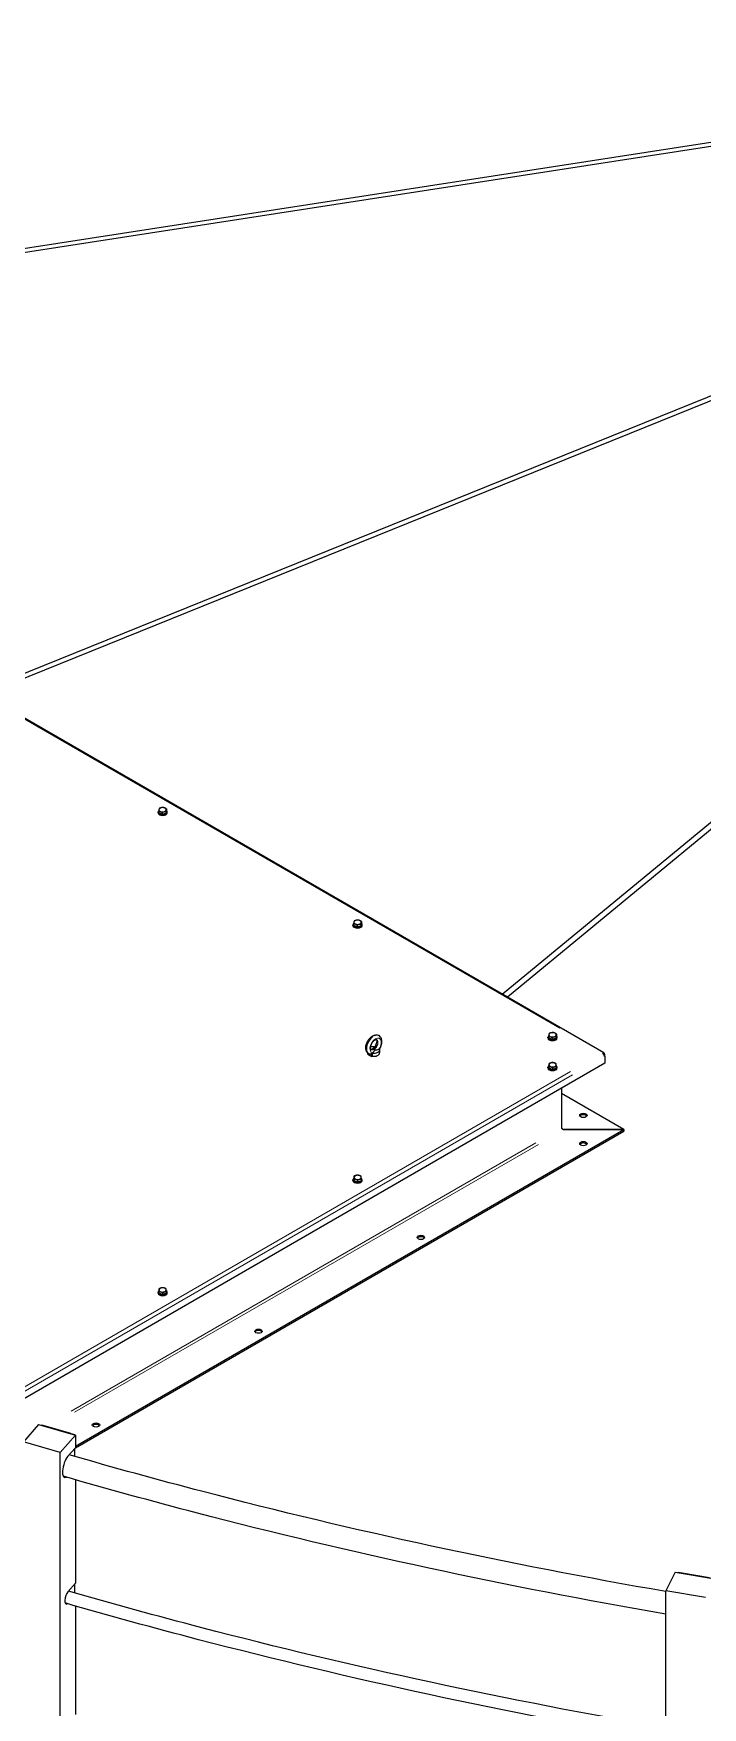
# Model space of a CAD drawing. Header units: millimetres. Extents: x 0 to 89100, y 0 to 63000.
# Drawn here: x 77381 to 78473, y 47721 to 50454 of the extents above; entities that cross this region are included whole.
import ezdxf

# ---------------------------------------------------------------- set-up
doc = ezdxf.new("R2010")
doc.units = ezdxf.units.MM
doc.header["$LTSCALE"] = 150
doc.layers.add('Visible', color=7, linetype='Continuous', lineweight=25)
doc.layers.add('Visible Narrow', color=7, linetype='Continuous', lineweight=18)

msp = doc.modelspace()

# ---------------------------------------------------------------- linework, layer by layer
at = {"layer": 'Visible'}
for p, q in [((74738.73, 49696.53), (79832.68, 50484.57)), ((79835.79, 50477.88), (74744.2, 49690.21)), ((77291.08, 49379.27), (79878.33, 50425.2)), ((79885.21, 50419.53), (77299.7, 49374.3)), ((78146, 48885.69), (79956.39, 50378.43)), ((79966.22, 50374.46), (78154.61, 48880.71)), ((78311.92, 48789.89), (76915.03, 49596.38)), ((77585.23, 49184.88), (77585.23, 49181.61)), ((77597.14, 49184.05), (77597.14, 49180.78)), ((77597.97, 49184.75), (77597.56, 49182.76)), ((77597.97, 49188.02), (77597.97, 49184.75)), ((77584.1, 49181.59), (77584.1, 49182.81)), ((77588, 49180.41), (77585.23, 49181.61)), ((77590.77, 49179.21), (77588, 49180.41)), ((77590.77, 49182.48), (77590.77, 49179.21)), ((77593.96, 49179.99), (77590.77, 49179.21)), ((77597.14, 49180.78), (77593.96, 49179.99)), ((77597.56, 49182.76), (77597.14, 49180.78)), ((77597.6, 49182.97), (77597.6, 49182.81)), ((77599.1, 49181.59), (77599.1, 49182.81)), ((77902.3, 48997.87), (77902.3, 48999.1)), ((77903.43, 49001.17), (77903.43, 48997.9)), ((77906.2, 48996.69), (77903.43, 48997.9)), ((77908.97, 48995.49), (77906.2, 48996.69)), ((77908.97, 48998.77), (77908.97, 48995.49)), ((77912.16, 48996.28), (77908.97, 48995.49)), ((77915.34, 48997.07), (77912.16, 48996.28)), ((77915.34, 49000.34), (77915.34, 48997.07)), ((77915.76, 48999.05), (77915.34, 48997.07)), ((77916.17, 49001.04), (77915.76, 48999.05)), ((77915.8, 48999.26), (77915.8, 48999.1)), ((77916.17, 49004.31), (77916.17, 49001.04)), ((77917.3, 48997.87), (77917.3, 48999.1)), ((77944.82, 48818.02), (77944.69, 48818.1)), ((78220.5, 48814.16), (78220.5, 48815.39)), ((78221.63, 48817.46), (78221.63, 48814.18)), ((78224.4, 48812.98), (78221.63, 48814.18)), ((78227.17, 48811.78), (78224.4, 48812.98)), ((78227.17, 48815.06), (78227.17, 48811.78)), ((78230.36, 48812.57), (78227.17, 48811.78)), ((78233.54, 48813.35), (78230.36, 48812.57)), ((78233.54, 48816.63), (78233.54, 48813.35)), ((78233.96, 48815.34), (78233.54, 48813.35)), ((78234.37, 48817.32), (78233.96, 48815.34)), ((78234, 48815.55), (78234, 48815.39)), ((78234.37, 48820.6), (78234.37, 48817.32)), ((78235.5, 48814.16), (78235.5, 48815.39)), ((77926.51, 48787.68), (77926.55, 48789.69)), ((77926.51, 48787.68), (77932.87, 48784)), ((77928.28, 48788.6), (77927.48, 48789.06)), ((77932.87, 48784), (77932.73, 48790.44)), ((77933.68, 48784.47), (77932.87, 48784)), ((77934.57, 48796.42), (77934.56, 48796.42)), ((77945.69, 48794.57), (77945.69, 48789.67)), ((77946.13, 48791.66), (77945.69, 48791.41)), ((77946.13, 48791.66), (77945.99, 48798.09)), ((78311.92, 48787.29), (78312.85, 48787.83)), ((78312.14, 48786.88), (78313.32, 48787.56)), ((78312.82, 48784.71), (78313.32, 48784.42)), ((78313.32, 48787.56), (78312.85, 48787.83)), ((78312.85, 48784.16), (78313.32, 48784.42)), ((78313.32, 48784.42), (78313.32, 48787.56)), ((78313.32, 48784.42), (78313.32, 48772.79)), ((78313.32, 48772.79), (77285.91, 48179.61)), ((78220.5, 48765.17), (78220.5, 48766.4)), ((78221.97, 48772.01), (78221.97, 48768.73)), ((78222, 48766.73), (78221.97, 48768.73)), ((78222, 48766.75), (78222, 48766.4)), ((78222.03, 48764.73), (78222, 48766.73)), ((78222.03, 48768.01), (78222.03, 48764.73)), ((78225.05, 48763.75), (78222.03, 48764.73)), ((78228.06, 48762.76), (78225.05, 48763.75)), ((78228.06, 48766.04), (78228.06, 48762.76)), ((78231.05, 48763.78), (78228.06, 48762.76)), ((78234.03, 48764.8), (78231.05, 48763.78)), ((78234.03, 48768.07), (78234.03, 48764.8)), ((78235.5, 48765.17), (78235.5, 48766.4)), ((78242.86, 48732.11), (78242.86, 48667.19)), ((78344.68, 48664.75), (78242.86, 48723.53)), ((77449.36, 48147.83), (78344.68, 48664.74)), ((78344.68, 48664.74), (78247.11, 48664.75)), ((78247.11, 48664.74), (78344.68, 48664.75)), ((78344.68, 48664.75), (78344.68, 48664.74)), ((78344.68, 48664.74), (78344.68, 48662.29)), ((77449.28, 48145.33), (78344.68, 48662.29)), ((77902.3, 48581.46), (77902.3, 48582.68)), ((77903.77, 48588.3), (77903.77, 48585.02)), ((77903.8, 48583.02), (77903.77, 48585.02)), ((77903.8, 48583.04), (77903.8, 48582.68)), ((77903.83, 48581.02), (77903.8, 48583.02)), ((77903.83, 48584.3), (77903.83, 48581.02)), ((77909.87, 48582.33), (77909.87, 48579.05)), ((77915.83, 48584.36), (77915.83, 48581.09)), ((77917.3, 48581.46), (77917.3, 48582.68)), ((77906.85, 48580.04), (77903.83, 48581.02)), ((77909.87, 48579.05), (77906.85, 48580.04)), ((77912.85, 48580.07), (77909.87, 48579.05)), ((77915.83, 48581.09), (77912.85, 48580.07)), ((77584.1, 48397.75), (77584.1, 48398.97)), ((77585.57, 48404.58), (77585.57, 48401.31)), ((77585.6, 48399.31), (77585.57, 48401.31)), ((77585.6, 48399.32), (77585.6, 48398.97)), ((77585.64, 48397.31), (77585.6, 48399.31)), ((77585.64, 48400.58), (77585.64, 48397.31)), ((77588.65, 48396.32), (77585.64, 48397.31)), ((77591.67, 48395.34), (77588.65, 48396.32)), ((77591.67, 48398.62), (77591.67, 48395.34)), ((77594.65, 48396.36), (77591.67, 48395.34)), ((77597.64, 48397.37), (77594.65, 48396.36)), ((77597.64, 48400.65), (77597.64, 48397.37)), ((77599.1, 48397.75), (77599.1, 48398.97)), ((77389.16, 48183.26), (77364.39, 48155.07)), ((77389.16, 48183.26), (77449.36, 48165.63)), ((77393.79, 48181.91), (77394.2, 48182.38)), ((77400.22, 48180.62), (77394.2, 48182.38)), ((77441.69, 48168.47), (77400.22, 48180.62)), ((77424.59, 48137.44), (77364.39, 48155.07)), ((77449.36, 48165.63), (77424.59, 48137.44)), ((77436.97, 48131.33), (77449.36, 48145.42)), ((77441.69, 48168.47), (77447.71, 48166.7)), ((77447.3, 48166.23), (77447.71, 48166.7)), ((77447.71, 48166.7), (77447.71, 48166.11)), ((77449.36, 48165.63), (77449.36, 48145.42)), ((77424.59, 47395.86), (77424.59, 48137.44)), ((77447.71, 48143.55), (77447.71, 48131.22)), ((77449.36, 48093.06), (77449.36, 47924.36)), ((78428.33, 47942.17), (78413.01, 47911.82)), ((78428.33, 47942.17), (78493.13, 47931.27)), ((78432.78, 47941.42), (78432.98, 47941.8)), ((78439.46, 47940.71), (78432.98, 47941.8)), ((78484.1, 47933.2), (78439.46, 47940.71)), ((77436.97, 47910.26), (77449.36, 47924.36)), ((77447.71, 47922.48), (77447.71, 47908.54)), ((78477.82, 47900.92), (78413.01, 47911.82)), ((78413.01, 47170.24), (78413.01, 47911.82)), ((77449.36, 47887.07), (77449.36, 47710.03))]:
    msp.add_line(p, q, dxfattribs=at)
for centre, major_axis, ratio, start_param, end_param in [((80147.07, 50348.97), (-6187.5, 0), 0.5773503, 6.0985564, 9.6081897), ((80147.07, 50348.97), (6112.5, 0), 0.5773503, 3.3458491, 6.2831853), ((77591.6, 49182.81), (7.5, 0), 0.5773503, 2.5754935, 6.8388121), ((77591.6, 49186.73), (-6, 0), 0.5773503, 6.1631016, 7.2102992), ((77591.6, 49186.73), (-6, 0), 0.5773503, 5.1159041, 6.1631016), ((77591.6, 49186.73), (-6, 0), 0.5773503, 0.9271139, 1.9743114), ((77591.6, 49186.73), (6, 0), 0.5773503, 0.9271139, 1.9743114), ((77591.6, 49186.73), (6, 0), 0.5773503, 5.1159041, 6.1631016), ((77591.6, 49186.73), (6, 0), 0.5773503, 6.1631016, 7.2102992), ((77591.6, 49181.59), (7.5, 0), 0.5773503, 3.1415927, 6.2831853), ((77591.6, 49182.81), (-6, 0), 0.5773503, 0.5122191, 1.3420087), ((77591.6, 49182.81), (-6, 0), 0.5773503, 1.5289442, 2.4196787), ((77591.6, 49182.81), (6, 0), 0.5773503, 6.0035196, 6.2831853), ((77909.8, 48999.1), (7.5, 0), 0.5773503, 2.5754935, 6.8388121), ((77909.8, 48997.87), (7.5, 0), 0.5773503, 3.1415927, 6.2831853), ((77909.8, 49003.02), (-6, 0), 0.5773503, 6.1631016, 7.2102992), ((77909.8, 49003.02), (-6, 0), 0.5773503, 5.1159041, 6.1631016), ((77909.8, 48999.1), (-6, 0), 0.5773503, 0.5122191, 1.3420087), ((77909.8, 49003.02), (-6, 0), 0.5773503, 0.9271139, 1.9743114), ((77909.8, 49003.02), (6, 0), 0.5773503, 0.9271139, 1.9743114), ((77909.8, 48999.1), (-6, 0), 0.5773503, 1.5289442, 2.4196787), ((77909.8, 49003.02), (6, 0), 0.5773503, 5.1159041, 6.1631016), ((77909.8, 49003.02), (6, 0), 0.5773503, 6.1631016, 7.2102992), ((77909.8, 48999.1), (6, 0), 0.5773503, 6.0035196, 6.2831853), ((78228, 48815.39), (7.5, 0), 0.5773503, 2.5754935, 6.8388121), ((78228, 48814.16), (7.5, 0), 0.5773503, 3.1415927, 6.2831853), ((78228, 48819.31), (-6, 0), 0.5773503, 6.1631016, 7.2102992), ((78228, 48819.31), (-6, 0), 0.5773503, 5.1159041, 6.1631016), ((78228, 48815.39), (-6, 0), 0.5773503, 0.5122191, 1.3420087), ((78228, 48819.31), (-6, 0), 0.5773503, 0.9271139, 1.9743114), ((78228, 48819.31), (6, 0), 0.5773503, 0.9271139, 1.9743114), ((78228, 48815.39), (-6, 0), 0.5773503, 1.5289442, 2.4196787), ((78228, 48819.31), (6, 0), 0.5773503, 5.1159041, 6.1631016), ((78228, 48819.31), (6, 0), 0.5773503, 6.1631016, 7.2102992), ((78228, 48815.39), (6, 0), 0.5773503, 6.0035196, 6.2831853), ((77936.32, 48794.57), (9.37, 0), 0.5773503, 1.3943417, 2.1674955), ((77936.32, 48794.57), (9.37, 0), 0.5773503, 4.4095243, 6.5860499), ((77936.32, 48936.87), (-6.55, 310.51), 0.0216007, 2.0652003, 2.0833215), ((77936.32, 48789.67), (9.37, 0), 0.5773503, 4.4276455, 6.2831853), ((78228, 48770.32), (6, 0), 0.5773503, 1.0566628, 2.1038604), ((78309.67, 48785.99), (2.25, 3.9), 0.5773503, 5.4977871, 7.0685835), ((78309.67, 48785.99), (2.25, -3.9), 0.5773503, 0.7853982, 2.3561945), ((78228, 48766.4), (7.5, 0), 0.5773503, 2.5053533, 6.9221564), ((78228, 48765.17), (7.5, 0), 0.5773503, 3.1415927, 6.2831853), ((78228, 48770.32), (-6, 0), 0.5773503, 5.245453, 6.2926506), ((78228, 48770.32), (-6, 0), 0.5773503, 0.0094653, 1.0566628), ((78228, 48766.4), (-6, 0), 0.5773503, 0, 0.0542781), ((78228, 48766.4), (-6, 0), 0.5773503, 0.6235085, 1.4898171), ((78228, 48770.32), (-6, 0), 0.5773503, 1.0566628, 2.1038604), ((78228, 48766.4), (-6, 0), 0.5773503, 1.6731041, 2.5346167), ((78228, 48770.32), (6, 0), 0.5773503, 0.0094653, 1.0566628), ((78228, 48770.32), (6, 0), 0.5773503, 5.245453, 6.2926506), ((78247.11, 48667.2), (-4.24, 0), 0.5774155, 0.0000565, 1.5708528), ((78247.11, 48667.19), (-4.24, 0), 0.5774155, 6.2831288, 7.8539252), ((78278.39, 48685.26), (6, 0), 0.5773503, 0.3613671, 2.7802255), ((78278.39, 48639.33), (6, 0), 0.5773503, 0.3613671, 2.7802255), ((77909.8, 48582.68), (7.5, 0), 0.5773503, 2.5053533, 6.9221564), ((77909.8, 48586.6), (-6, 0), 0.5773503, 5.245453, 6.2926506), ((77909.8, 48586.6), (-6, 0), 0.5773503, 0.0094653, 1.0566628), ((77909.8, 48582.68), (-6, 0), 0.5773503, 0, 0.0542781), ((77909.8, 48586.6), (6, 0), 0.5773503, 1.0566628, 2.1038604), ((77909.8, 48586.6), (-6, 0), 0.5773503, 1.0566628, 2.1038604), ((77909.8, 48586.6), (6, 0), 0.5773503, 0.0094653, 1.0566628), ((77909.8, 48586.6), (6, 0), 0.5773503, 5.245453, 6.2926506), ((77909.8, 48581.46), (7.5, 0), 0.5773503, 3.1415927, 6.2831853), ((77909.8, 48582.68), (-6, 0), 0.5773503, 0.6235085, 1.4898171), ((77909.8, 48582.68), (-6, 0), 0.5773503, 1.6731041, 2.5346167), ((78013.22, 48486.23), (6, 0), 0.5773503, 0.3613671, 2.7802255), ((77591.6, 48398.97), (7.5, 0), 0.5773503, 2.5053533, 6.9221564), ((77591.6, 48397.75), (7.5, 0), 0.5773503, 3.1415927, 6.2831853), ((77591.6, 48402.89), (-6, 0), 0.5773503, 5.245453, 6.2926506), ((77591.6, 48402.89), (-6, 0), 0.5773503, 0.0094653, 1.0566628), ((77591.6, 48398.97), (-6, 0), 0.5773503, 0, 0.0542781), ((77591.6, 48398.97), (-6, 0), 0.5773503, 0.6235085, 1.4898171), ((77591.6, 48402.89), (6, 0), 0.5773503, 1.0566628, 2.1038604), ((77591.6, 48402.89), (-6, 0), 0.5773503, 1.0566628, 2.1038604), ((77591.6, 48398.97), (-6, 0), 0.5773503, 1.6731041, 2.5346167), ((77591.6, 48402.89), (6, 0), 0.5773503, 0.0094653, 1.0566628), ((77591.6, 48402.89), (6, 0), 0.5773503, 5.245453, 6.2926506), ((77748.06, 48333.14), (6, 0), 0.5773503, 0.3613671, 2.7802255), ((77482.89, 48180.05), (6, 0), 0.5773503, 0.3613671, 2.7802255), ((77436.97, 48115.41), (-5.48, -18.71), 0.3694306, 3.8119962, 6.6721046), ((77432.95, 48115.61), (5.48, 18.71), 0.3694306, 6.0787968, 6.1574332), ((77430.94, 48116.2), (5.48, 18.71), 0.3694306, 3.6298445, 3.6395972), ((77432.95, 48115.61), (-5.48, -18.71), 0.3694306, 0.3641891, 0.498798), ((77434.97, 48115.99), (-5.48, -18.71), 0.3694306, 0.1456323, 0.3878092), ((77436.97, 47901.08), (-3.16, -10.8), 0.3694306, 3.8119962, 6.7547764), ((77432.95, 47901.28), (-3.16, -10.8), 0.3694306, 0.5806437, 0.6281369), ((77434.97, 47901.66), (-3.16, -10.8), 0.3694306, 0.254269, 0.4700253)]:
    msp.add_ellipse(centre, major_axis=major_axis, ratio=ratio, start_param=start_param, end_param=end_param, dxfattribs=at)
for centre in [(78278.39, 48687.71), (78278.39, 48641.78), (78013.22, 48488.68), (77748.06, 48335.59), (77482.89, 48182.5)]:
    msp.add_ellipse(centre, major_axis=(6, 0), ratio=0.5773503, dxfattribs=at)
for points, weights in [([(77585.65, 49187.14), (77585.45, 49186.22), (77585.23, 49184.88)], [1, 1.03814443452, 1.0003653387]), ([(77585.23, 49184.88), (77586.72, 49184.52), (77588, 49183.96)], [1.0003653387, 1.03814443452, 1]), ([(77586.06, 49188.85), (77585.84, 49188.07), (77585.65, 49187.14)], [1.0003653387, 1.03814443452, 1]), ([(77589.25, 49189.92), (77587.77, 49189.55), (77586.06, 49188.85)], [1, 1.03814443452, 1.0003653387]), ([(77588, 49183.96), (77589.29, 49183.4), (77590.77, 49182.48)], [1, 1.03814443452, 1.0003653387]), ([(77592.43, 49190.42), (77590.73, 49190.28), (77589.25, 49189.92)], [1.0003653387, 1.03814443452, 1]), ([(77590.77, 49182.48), (77592.48, 49183.18), (77593.96, 49183.54)], [1.0003653387, 1.03814443452, 1]), ([(77595.2, 49189.5), (77593.92, 49190.06), (77592.43, 49190.42)], [1, 1.03814443452, 1.0003653387]), ([(77593.96, 49183.54), (77595.44, 49183.91), (77597.14, 49184.05)], [1, 1.03814443452, 1.0003653387]), ([(77597.97, 49188.02), (77596.49, 49188.94), (77595.2, 49189.5)], [1.0003653387, 1.03814443452, 1]), ([(77597.14, 49184.05), (77597.37, 49185.39), (77597.56, 49186.31)], [1.0003653387, 1.03814443452, 1]), ([(77597.56, 49186.31), (77597.75, 49187.24), (77597.97, 49188.02)], [1, 1.03814443452, 1.0003653387]), ([(77903.84, 49003.43), (77903.65, 49002.51), (77903.43, 49001.17)], [1, 1.03814443452, 1.0003653387]), ([(77903.43, 49001.17), (77904.91, 49000.8), (77906.2, 49000.25)], [1.0003653387, 1.03814443452, 1]), ([(77904.26, 49005.14), (77904.04, 49004.35), (77903.84, 49003.43)], [1.0003653387, 1.03814443452, 1]), ([(77907.45, 49006.2), (77905.97, 49005.84), (77904.26, 49005.14)], [1, 1.03814443452, 1.0003653387]), ([(77906.2, 49000.25), (77907.49, 48999.69), (77908.97, 48998.77)], [1, 1.03814443452, 1.0003653387]), ([(77910.63, 49006.71), (77908.92, 49006.57), (77907.45, 49006.2)], [1.0003653387, 1.03814443452, 1]), ([(77908.97, 48998.77), (77910.68, 48999.47), (77912.16, 48999.83)], [1.0003653387, 1.03814443452, 1]), ([(77913.4, 49005.79), (77912.12, 49006.35), (77910.63, 49006.71)], [1, 1.03814443452, 1.0003653387]), ([(77912.16, 48999.83), (77913.64, 49000.2), (77915.34, 49000.34)], [1, 1.03814443452, 1.0003653387]), ([(77916.17, 49004.31), (77914.69, 49005.23), (77913.4, 49005.79)], [1.0003653387, 1.03814443452, 1]), ([(77915.34, 49000.34), (77915.57, 49001.68), (77915.76, 49002.6)], [1.0003653387, 1.03814443452, 1]), ([(77915.76, 49002.6), (77915.95, 49003.52), (77916.17, 49004.31)], [1, 1.03814443452, 1.0003653387]), ([(78222.04, 48819.72), (78221.85, 48818.8), (78221.63, 48817.46)], [1, 1.03814443452, 1.0003653387]), ([(78221.63, 48817.46), (78223.11, 48817.09), (78224.4, 48816.53)], [1.0003653387, 1.03814443452, 1]), ([(78222.46, 48821.43), (78222.24, 48820.64), (78222.04, 48819.72)], [1.0003653387, 1.03814443452, 1]), ([(78225.64, 48822.49), (78224.16, 48822.13), (78222.46, 48821.43)], [1, 1.03814443452, 1.0003653387]), ([(78224.4, 48816.53), (78225.68, 48815.98), (78227.17, 48815.06)], [1, 1.03814443452, 1.0003653387]), ([(78228.83, 48823), (78227.12, 48822.86), (78225.64, 48822.49)], [1.0003653387, 1.03814443452, 1]), ([(78227.17, 48815.06), (78228.88, 48815.76), (78230.36, 48816.12)], [1.0003653387, 1.03814443452, 1]), ([(78231.6, 48822.08), (78230.31, 48822.63), (78228.83, 48823)], [1, 1.03814443452, 1.0003653387]), ([(78230.36, 48816.12), (78231.83, 48816.48), (78233.54, 48816.63)], [1, 1.03814443452, 1.0003653387]), ([(78234.37, 48820.6), (78232.89, 48821.52), (78231.6, 48822.08)], [1.0003653387, 1.03814443452, 1]), ([(78233.54, 48816.63), (78233.76, 48817.97), (78233.96, 48818.89)], [1.0003653387, 1.03814443452, 1]), ([(78233.96, 48818.89), (78234.15, 48819.81), (78234.37, 48820.6)], [1, 1.03814443452, 1.0003653387]), ([(77933.52, 48789.4), (77933.86, 48789.65), (77934.17, 48789.87)], [1, 1.03210525676, 1.06244661735]), ([(77944.62, 48795.9), (77944.93, 48796.04), (77945.27, 48796.18)], [1.06244661735, 1.03210525676, 1]), ([(78227.93, 48774.04), (78226.33, 48773.77), (78224.95, 48773.3)], [1.0003653387, 1.03814443452, 1]), ([(78230.95, 48773.33), (78229.55, 48773.79), (78227.93, 48774.04)], [1, 1.03814443452, 1.0003653387]), ([(78224.95, 48773.3), (78223.57, 48772.83), (78221.97, 48772.01)], [1, 1.03814443452, 1.0003653387]), ([(78221.97, 48772.01), (78221.98, 48771.21), (78222, 48770.28)], [1.0003653387, 1.03814443452, 1]), ([(78222, 48770.28), (78222.01, 48769.35), (78222.03, 48768.01)], [1, 1.03814443452, 1.0003653387]), ([(78222.03, 48768.01), (78223.65, 48767.76), (78225.05, 48767.3)], [1.0003653387, 1.03814443452, 1]), ([(78225.05, 48767.3), (78226.45, 48766.84), (78228.06, 48766.04)], [1, 1.03814443452, 1.0003653387]), ([(78228.06, 48766.04), (78229.66, 48766.86), (78231.05, 48767.33)], [1.0003653387, 1.03814443452, 1]), ([(78233.97, 48772.07), (78232.35, 48772.88), (78230.95, 48773.33)], [1.0003653387, 1.03814443452, 1]), ([(78231.05, 48767.33), (78232.43, 48767.8), (78234.03, 48768.07)], [1, 1.03814443452, 1.0003653387]), ([(78234, 48770.35), (78233.98, 48771.28), (78233.97, 48772.07)], [1, 1.03814443452, 1.0003653387]), ([(78234.03, 48768.07), (78234.01, 48769.42), (78234, 48770.35)], [1.0003653387, 1.03814443452, 1]), ([(77906.75, 48589.59), (77905.37, 48589.12), (77903.77, 48588.3)], [1, 1.03814443452, 1.0003653387]), ([(77903.77, 48588.3), (77903.79, 48587.5), (77903.8, 48586.57)], [1.0003653387, 1.03814443452, 1]), ([(77903.8, 48586.57), (77903.82, 48585.64), (77903.83, 48584.3)], [1, 1.03814443452, 1.0003653387]), ([(77903.83, 48584.3), (77905.45, 48584.04), (77906.85, 48583.59)], [1.0003653387, 1.03814443452, 1]), ([(77909.74, 48590.33), (77908.14, 48590.06), (77906.75, 48589.59)], [1.0003653387, 1.03814443452, 1]), ([(77906.85, 48583.59), (77908.25, 48583.13), (77909.87, 48582.33)], [1, 1.03814443452, 1.0003653387]), ([(77912.75, 48589.62), (77911.35, 48590.08), (77909.74, 48590.33)], [1, 1.03814443452, 1.0003653387]), ([(77909.87, 48582.33), (77911.47, 48583.15), (77912.85, 48583.62)], [1.0003653387, 1.03814443452, 1]), ([(77915.77, 48588.36), (77914.15, 48589.16), (77912.75, 48589.62)], [1.0003653387, 1.03814443452, 1]), ([(77912.85, 48583.62), (77914.23, 48584.09), (77915.83, 48584.36)], [1, 1.03814443452, 1.0003653387]), ([(77915.8, 48586.64), (77915.79, 48587.57), (77915.77, 48588.36)], [1, 1.03814443452, 1.0003653387]), ([(77915.83, 48584.36), (77915.82, 48585.71), (77915.8, 48586.64)], [1.0003653387, 1.03814443452, 1]), ([(77588.55, 48405.88), (77587.17, 48405.4), (77585.57, 48404.58)], [1, 1.03814443452, 1.0003653387]), ([(77585.57, 48404.58), (77585.59, 48403.79), (77585.6, 48402.86)], [1.0003653387, 1.03814443452, 1]), ([(77585.6, 48402.86), (77585.62, 48401.93), (77585.64, 48400.58)], [1, 1.03814443452, 1.0003653387]), ([(77585.64, 48400.58), (77587.25, 48400.33), (77588.65, 48399.88)], [1.0003653387, 1.03814443452, 1]), ([(77591.54, 48406.62), (77589.94, 48406.35), (77588.55, 48405.88)], [1.0003653387, 1.03814443452, 1]), ([(77588.65, 48399.88), (77590.05, 48399.42), (77591.67, 48398.62)], [1, 1.03814443452, 1.0003653387]), ([(77594.55, 48405.91), (77593.15, 48406.37), (77591.54, 48406.62)], [1, 1.03814443452, 1.0003653387]), ([(77591.67, 48398.62), (77593.27, 48399.44), (77594.65, 48399.91)], [1.0003653387, 1.03814443452, 1]), ([(77597.57, 48404.65), (77595.95, 48405.45), (77594.55, 48405.91)], [1.0003653387, 1.03814443452, 1]), ([(77594.65, 48399.91), (77596.04, 48400.38), (77597.64, 48400.65)], [1, 1.03814443452, 1.0003653387]), ([(77597.6, 48402.93), (77597.59, 48403.85), (77597.57, 48404.65)], [1, 1.03814443452, 1.0003653387]), ([(77597.64, 48400.65), (77597.62, 48402), (77597.6, 48402.93)], [1.0003653387, 1.03814443452, 1])]:
    msp.add_rational_spline(points, weights, degree=2, dxfattribs=at)
for points, knots in [([(77927.48, 48789.06), (77926.56, 48789.59), (77925.75, 48790.32), (77924.42, 48792.06), (77923.92, 48793.09), (77923.18, 48795.49), (77923.02, 48796.9), (77923.1, 48799.97), (77923.39, 48801.66), (77924.38, 48805.02), (77925.08, 48806.69), (77926.81, 48809.86), (77927.82, 48811.35), (77930.11, 48814.06), (77931.37, 48815.27), (77934.1, 48817.3), (77935.56, 48818.11), (77938.54, 48819.09), (77940.06, 48819.31), (77942.66, 48818.99), (77943.73, 48818.65), (77944.69, 48818.1)], [-2.3561945, -2.3561945, -2.3561945, -2.3561945, -2.1285941, -2.1285941, -1.8792515, -1.8792515, -1.5690746, -1.5690746, -1.2118087, -1.2118087, -0.854039, -0.854039, -0.5012726, -0.5012726, -0.1465999, -0.1465999, 0.2137379, 0.2137379, 0.5494352, 0.5494352, 0.7853982, 0.7853982, 0.7853982, 0.7853982]), ([(77932.03, 48795.1), (77931.9, 48795.17), (77931.76, 48795.28), (77931.41, 48795.85), (77931.22, 48796.31), (77931.03, 48797.49), (77930.99, 48798.14), (77931.08, 48799.6), (77931.22, 48800.43), (77931.67, 48802.17), (77932, 48803.09), (77932.82, 48804.92), (77933.33, 48805.82), (77934.45, 48807.5), (77935.07, 48808.26), (77936.34, 48809.57), (77936.98, 48810.12), (77938.18, 48810.94), (77938.74, 48811.23), (77939.69, 48811.58), (77940.09, 48811.65), (77940.71, 48811.67), (77940.88, 48811.62), (77941.04, 48811.55), (77941.06, 48811.54), (77941.07, 48811.53)], [-2.3561945, -2.3561945, -2.3561945, -2.3561945, -2.0420352, -2.0420352, -1.7264659, -1.7264659, -1.4673273, -1.4673273, -1.2019714, -1.2019714, -0.9267158, -0.9267158, -0.6457387, -0.6457387, -0.3650973, -0.3650973, -0.0909601, -0.0909601, 0.1726807, 0.1726807, 0.4325068, 0.4325068, 0.7416349, 0.7416349, 0.7853982, 0.7853982, 0.7853982, 0.7853982]), ([(77936.24, 48797.98), (77936.89, 48798.59), (77937.53, 48799.31), (77938.73, 48800.91), (77939.29, 48801.79), (77940.25, 48803.61), (77940.64, 48804.54), (77941.24, 48806.33), (77941.43, 48807.18), (77941.63, 48808.69), (77941.64, 48809.35), (77941.54, 48810.39), (77941.43, 48810.79), (77941.2, 48811.34), (77941.09, 48811.47), (77941.01, 48811.55), (77941, 48811.56), (77940.99, 48811.57)], [-2.8162424, -2.8162424, -2.8162424, -2.8162424, -2.5435628, -2.5435628, -2.2628817, -2.2628817, -1.9812652, -1.9812652, -1.7057698, -1.7057698, -1.4425193, -1.4425193, -1.1904884, -1.1904884, -0.9179316, -0.9179316, -0.8708314, -0.8708314, -0.8708314, -0.8708314]), ([(77946.02, 48796.7), (77946.77, 48797.91), (77947.41, 48799.2), (77948.59, 48802.11), (77949.06, 48803.76), (77949.6, 48807.03), (77949.66, 48808.66), (77949.29, 48811.79), (77948.86, 48813.3), (77947.46, 48815.79), (77946.58, 48816.81), (77945.28, 48817.74), (77945.06, 48817.89), (77944.82, 48818.02)], [-2.4244562, -2.4244562, -2.4244562, -2.4244562, -2.145083, -2.145083, -1.8051618, -1.8051618, -1.4652406, -1.4652406, -1.1253194, -1.1253194, -0.8424167, -0.8424167, -0.7853982, -0.7853982, -0.7853982, -0.7853982]), ([(77928.28, 48788.6), (77928.43, 48788.51), (77928.59, 48788.43), (77928.92, 48788.27), (77929.08, 48788.19), (77929.41, 48788.05), (77929.58, 48787.99), (77929.92, 48787.87), (77930.1, 48787.82), (77930.44, 48787.73), (77930.62, 48787.68), (77930.79, 48787.65)], [2.35619449, 2.35619449, 2.35619449, 2.35619449, 2.39462819, 2.39462819, 2.4330619, 2.4330619, 2.4714956, 2.4714956, 2.50992931, 2.50992931, 2.54836301, 2.54836301, 2.54836301, 2.54836301]), ([(77932.73, 48790.44), (77932.75, 48789.69), (77932.65, 48789.09), (77932.31, 48788.26), (77932.09, 48787.99), (77931.6, 48787.67), (77931.33, 48787.6), (77930.95, 48787.62), (77930.87, 48787.63), (77930.79, 48787.65)], [0, 0, 0, 0, 0.3633261, 0.3633261, 0.6808716, 0.6808716, 0.955434, 0.955434, 1.0240387, 1.0240387, 1.0240387, 1.0240387]), ([(77931.65, 48795.47), (77931.7, 48795.47), (77931.75, 48795.47), (77931.93, 48795.48), (77932.08, 48795.5), (77932.43, 48795.57), (77932.62, 48795.63), (77932.84, 48795.7)], [2.65857048, 2.65857048, 2.65857048, 2.65857048, 2.7135837, 2.7135837, 2.83271343, 2.83271343, 2.95184317, 2.95184317, 2.95184317, 2.95184317]), ([(77934.56, 48796.42), (77934.55, 48796.41), (77934.54, 48796.4), (77934.52, 48796.39), (77934.51, 48796.39), (77934.47, 48796.36), (77934.44, 48796.35), (77934.33, 48796.29), (77934.25, 48796.25), (77933.81, 48796.05), (77933.36, 48795.89), (77932.84, 48795.7)], [-1.4562933, -1.4562933, -1.4562933, -1.4562933, -1.44378361, -1.44378361, -1.4301303, -1.4301303, -1.39485265, -1.39485265, -1.30115207, -1.30115207, -0.92188658, -0.92188658, -0.92188658, -0.92188658]), ([(77934.17, 48789.87), (77935.39, 48790.76), (77936.14, 48791.83), (77936.97, 48793.11), (77937.21, 48793.52), (77937.54, 48793.94), (77937.63, 48794.05), (77937.79, 48794.2), (77937.85, 48794.25), (77937.95, 48794.32), (77937.98, 48794.34), (77938.03, 48794.37), (77938.05, 48794.38), (77938.07, 48794.39)], [-0.72083028, -0.72083028, -0.72083028, -0.72083028, -0.36234149, -0.36234149, -0.14264662, -0.14264662, -0.07199889, -0.07199889, -0.02885542, -0.02885542, -0.01167621, -0.01167621, -0.00006359, -0.00006359, -0.00006359, -0.00006359]), ([(77936.24, 48797.98), (77936.15, 48797.89), (77936.06, 48797.8), (77935.67, 48797.39), (77935.42, 48797.11), (77935.09, 48796.8), (77935.01, 48796.72), (77934.85, 48796.6), (77934.78, 48796.55), (77934.69, 48796.49), (77934.66, 48796.47), (77934.61, 48796.44), (77934.59, 48796.43), (77934.57, 48796.42)], [-0.41966457, -0.41966457, -0.41966457, -0.41966457, -0.36234149, -0.36234149, -0.14264662, -0.14264662, -0.07199889, -0.07199889, -0.02885542, -0.02885542, -0.01167621, -0.01167621, -0.00006359, -0.00006359, -0.00006359, -0.00006359]), ([(77938.07, 48794.39), (77938.08, 48794.4), (77938.09, 48794.41), (77938.11, 48794.42), (77938.12, 48794.42), (77938.16, 48794.44), (77938.19, 48794.46), (77938.3, 48794.51), (77938.39, 48794.54), (77939.15, 48794.8), (77940.18, 48794.88), (77942.41, 48795.23), (77943.61, 48795.48), (77944.62, 48795.9)], [-1.4562933, -1.4562933, -1.4562933, -1.4562933, -1.4437836, -1.4437836, -1.4301303, -1.4301303, -1.3948526, -1.3948526, -1.3011521, -1.3011521, -0.5710757, -0.5710757, 0, 0, 0, 0]), ([(77938.07, 48794.39), (77938.07, 48794.39), (77938.07, 48794.39), (77938.07, 48794.39), (77938.07, 48794.39), (77938.07, 48794.39)], [13.31779376298, 13.31779376298, 13.31779376298, 13.31779376298, 13.31805195735, 13.31805195735, 13.31831015171, 13.31831015171, 13.31831015171, 13.31831015171]), ([(78413.01, 47910.62), (78155.23, 47955.18), (77902.63, 48009.69), (77583.98, 48092.84), (77511.16, 48112.86), (77439.07, 48133.72)], [4.35593152, 4.35593152, 4.35593152, 4.35593152, 4.48947876, 4.48947876, 4.52950698, 4.52950698, 4.52950698, 4.52950698]), ([(78413.01, 47873.86), (78152.12, 47918.78), (77896.45, 47973.87), (77574.62, 48057.84), (77501.6, 48077.92), (77429.29, 48098.83)], [4.3548701, 4.3548701, 4.3548701, 4.3548701, 4.48947876, 4.48947876, 4.52945405, 4.52945405, 4.52945405, 4.52945405]), ([(73933.32, 47909.43), (73807.06, 47732.48), (73703.22, 47549.93), (73449.5, 46960.74), (73387.73, 46540.52), (73495.04, 45712.43), (73662.89, 45304.97), (74210.49, 44539.36), (74591.91, 44181.64), (75530.13, 43553.11), (76087.45, 43282.7), (77320.59, 42857.25), (77996.18, 42702.28), (79134.67, 42556.79), (79582.18, 42526.26), (80030.47, 42521.76)], [3.5362149, 3.5362149, 3.5362149, 3.5362149, 3.6833053, 3.6833053, 4.0016656, 4.0016656, 4.3186134, 4.3186134, 4.6383092, 4.6383092, 4.9591467, 4.9591467, 5.2799455, 5.2799455, 5.4804087, 5.4804087, 5.4804087, 5.4804087]), ([(78413.01, 47688.14), (78154.54, 47732.79), (77901.26, 47787.43), (77582.26, 47870.66), (77509.74, 47890.6), (77437.94, 47911.36)], [4.35569566, 4.35569566, 4.35569566, 4.35569566, 4.48947876, 4.48947876, 4.52930424, 4.52930424, 4.52930424, 4.52930424]), ([(78413.01, 47667.67), (78152.81, 47712.52), (77897.82, 47767.47), (77577, 47851.18), (77504.32, 47871.16), (77432.35, 47891.97)], [4.35510453, 4.35510453, 4.35510453, 4.35510453, 4.48947876, 4.48947876, 4.5293012, 4.5293012, 4.5293012, 4.5293012])]:
    msp.add_open_spline(points, degree=3, knots=knots, dxfattribs=at)
at = {"layer": 'Visible Narrow'}
for p, q in [((78239.83, 48829.99), (76982.63, 49555.84)), ((77935.85, 48796.06), (77935.86, 48796.06)), ((77936.74, 48795.55), (77935.9, 48796.03)), ((77935.9, 48796.03), (77936.73, 48795.55)), ((77936.78, 48795.52), (77936.78, 48795.52)), ((77316.81, 48216.44), (78257.41, 48759.5)), ((78260.85, 48754.13), (77324.82, 48213.71)), ((78242.85, 48667.19), (78242.85, 48732.11)), ((78243.08, 48667.07), (78246.88, 48664.87)), ((78247.11, 48664.74), (78247.09, 48664.74)), ((78247.11, 48664.75), (78247.1, 48664.74)), ((78247.1, 48664.74), (78247.11, 48664.74)), ((77442.27, 48204.97), (78200.72, 48642.86)), ((78205.03, 48640.45), (77447.83, 48203.28)), ((77400.2, 48180.59), (77399.83, 48180.17)), ((77441.3, 48168.02), (77441.67, 48168.44)), ((78439.45, 47940.69), (78439.27, 47940.35))]:
    msp.add_line(p, q, dxfattribs=at)
for centre, major_axis, ratio, start_param, end_param in [((77936.09, 48803.58), (8.68, 14.47), 0.5660368, 0.9125442, 3.0331192), ((77936.55, 48803.31), (-8.19, -14.76), 0.5884459, 4.0347105, 6.1552855), ((77939.2, 48801.86), (6.31, 11.51), 0.5915725, 4.9440762, 9.1668577), ((77936.09, 48803.58), (-4.92, -7.98), 0.5568458, 0.918716, 3.0215529), ((77936.09, 48803.58), (8.68, 14.47), 0.5660368, 0.0486062, 0.7554645), ((77936.55, 48803.31), (-8.19, -14.76), 0.5884459, 3.1707725, 3.8776308), ((77936.55, 48803.31), (4.43, 8.26), 0.5971481, 4.0262674, 6.1466565), ((77936.09, 48803.58), (-4.92, -7.98), 0.5568458, 0.1609514, 0.7677667), ((77936.55, 48803.31), (4.43, 8.26), 0.5971481, 3.1621228, 3.8687953), ((77939.2, 48801.86), (-6.31, -11.51), 0.5915725, 6.2697544, 6.4477818), ((77935.85, 48793), (-1.87, 3.25), 0.5773503, 5.5231584, 5.9798406), ((77935.86, 48793), (-1.87, 3.25), 0.5773503, 5.5231584, 5.9798406), ((77936.78, 48792.46), (-1.87, 3.25), 0.5773503, 5.0157337, 5.4724159), ((77936.78, 48792.46), (1.87, -3.25), 0.5773503, 1.874141, 2.3308233), ((77939.2, 48801.86), (-6.31, -11.51), 0.5915725, 1.3799667, 1.5579942), ((78247.09, 48667.19), (-4.24, 0), 0.5772851, 6.2831288, 7.8539252), ((78247.1, 48667.19), (-4.24, 0), 0.5773503, 0.7864928, 1.5707963)]:
    msp.add_ellipse(centre, major_axis=major_axis, ratio=ratio, start_param=start_param, end_param=end_param, dxfattribs=at)

doc.saveas('drawing.dxf')
